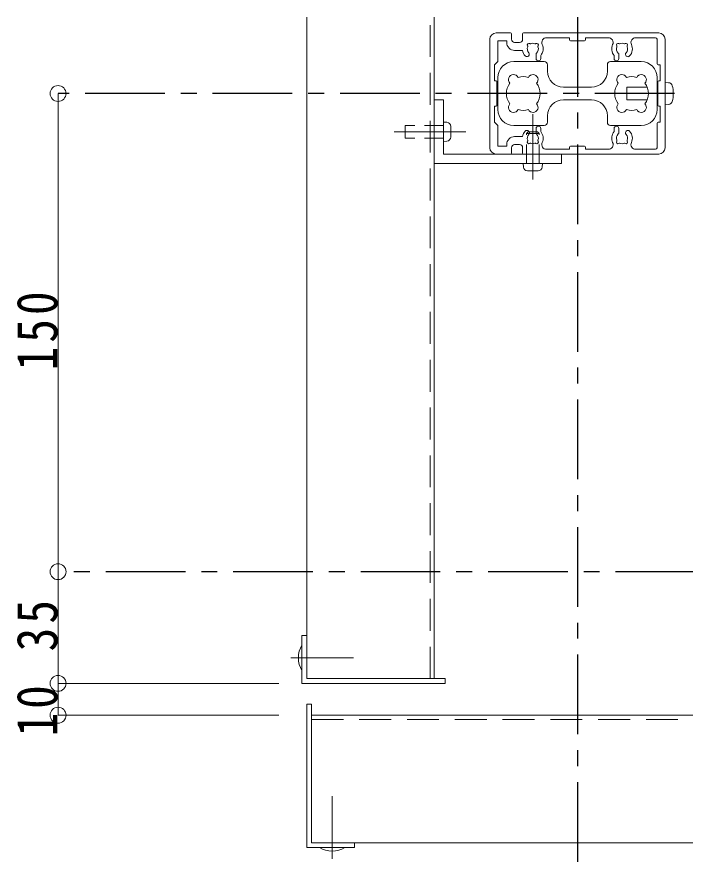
# Model space of a CAD drawing. Units: millimetres at full size, sheet at 1:5. Extents: x -1050 to 1050, y -742 to 742.
# Drawn here: x -327.9 to -117.9, y -542.2 to -275.3 of the extents above; entities that cross this region are included whole.
import ezdxf

# ---------------------------------------------------------------- set-up
doc = ezdxf.new("R2010")
doc.units = ezdxf.units.MM
doc.header["$LTSCALE"] = 5
for name, pattern in [('CHAIN1', [8, 5, -1, 1, -1]), ('DASHED1', [1.8, 1.2, -0.6]), ('DASHED2', [3, 2, -1])]:
    doc.linetypes.add(name, pattern=pattern)
doc.layers.add('0-0_通り芯', color=7, linetype='CHAIN1')
for name, color, linetype, lineweight in [('0-3_寸法', 54, 'Continuous', 20), ('0-4_手摺部材', 92, 'Continuous', 20), ('0-A_支柱', 6, 'Continuous', 20), ('0-B_足元', 4, 'Continuous', 20)]:
    doc.layers.add(name, color=color, linetype=linetype, lineweight=lineweight)
doc.styles.add('ＭＳ ゴシック', font='')
doc.styles.get('ＭＳ ゴシック').set_extended_font_data('MS Gothic')

# ---------------------------------------------------------------- blocks, each defined once
blk = doc.blocks.new('dimension_origin')
at = {"color": 0, "linetype": 'Continuous', "lineweight": -2}
blk.add_circle((0, 0), 1.25, dxfattribs=at)

msp = doc.modelspace()

# ---------------------------------------------------------------- linework, layer by layer
at = {"layer": '0-0_通り芯'}
for p, q in [((-151.98, -275.293), (-151.98, -561.793)), ((-121.48, -299.293), (-315, -299.293)), ((964.987, -449.293), (-315, -449.293))]:
    msp.add_line(p, q, dxfattribs=at)
at = {"layer": '0-3_寸法'}
for p, q in [((-315, -299.293), (-315, -449.293)), ((-315, -449.293), (-315, -484.326)), ((-245.75, -484.326), (-315, -484.326)), ((-315, -484.326), (-315, -494.326)), ((-245.75, -494.326), (-315, -494.326))]:
    msp.add_line(p, q, dxfattribs=at)
at = {"layer": '0-4_手摺部材'}
for p, q in [((-236.947, -482.826), (-236.947, -275.293)), ((-196.947, -275.293), (-196.947, -482.826)), ((-192.936, -308.325), (-194.013, -308.23)), ((-191.738, -312.954), (-191.738, -309.632)), ((-167.139, -311.293), (-164.98, -311.293)), ((-167.096, -311.793), (-164.948, -311.793)), ((-192.936, -314.261), (-194.013, -314.355)), ((-157.013, -321.293), (-157.013, -318.293)), ((-157.013, -321.293), (-197.013, -321.293)), ((-168.948, -322.37), (-169.042, -321.293)), ((-163.012, -322.37), (-162.917, -321.293)), ((-164.319, -323.568), (-167.641, -323.568)), ((-236.947, -469.326), (-238.447, -469.326)), ((-238.447, -484.326), (-238.447, -469.326)), ((-238.447, -480.326), (-238.447, -472.326)), ((-236.947, -482.826), (-196.947, -482.826)), ((-236.947, -482.826), (-193.447, -482.826)), ((-193.447, -482.826), (-193.447, -484.326)), ((-238.447, -484.326), (-193.447, -484.326)), ((-235.447, -490.826), (-236.947, -490.826)), ((-236.947, -535.826), (-236.947, -490.826)), ((-235.447, -534.326), (-235.447, -490.826)), ((98.02, -494.326), (-235.447, -494.326)), ((-236.947, -535.826), (-221.947, -535.826)), ((-235.447, -534.326), (98.02, -534.326)), ((-232.947, -535.826), (-224.947, -535.826)), ((-221.947, -534.326), (-221.947, -535.826))]:
    msp.add_line(p, q, dxfattribs=at)
at = {"layer": '0-4_手摺部材', "linetype": 'DASHED2'}
for p, q in [((-198.247, -482.826), (-198.247, -275.293)), ((-235.447, -495.626), (98.02, -495.626))]:
    msp.add_line(p, q, dxfattribs=at)
at = {"layer": '0-4_手摺部材', "linetype": 'CHAIN1'}
for p, q in [((-165.98, -326.273), (-165.98, -305.793)), ((-187.033, -311.293), (-209.513, -311.293)), ((-241.949, -476.326), (-222.297, -476.326)), ((-228.947, -539.327), (-228.947, -519.676))]:
    msp.add_line(p, q, dxfattribs=at)
at = {"layer": '0-4_手摺部材', "linetype": 'DASHED1'}
for p, q in [((-194.013, -309.293), (-206.013, -309.293)), ((-167.48, -311.293), (-167.98, -311.793)), ((-167.98, -321.293), (-167.98, -311.793)), ((-167.98, -311.793), (-167.096, -311.793)), ((-167.48, -311.293), (-167.139, -311.293)), ((-164.98, -311.293), (-164.48, -311.293)), ((-163.98, -311.829), (-163.98, -311.793)), ((-163.98, -321.293), (-163.98, -311.829))]:
    msp.add_line(p, q, dxfattribs=at)
at = {"layer": '0-4_手摺部材'}
msp.add_lwpolyline([(-157.013, -318.293), (-194.013, -318.293), (-194.013, -301.293), (-197.013, -301.293)], dxfattribs=at)
at = {"layer": '0-4_手摺部材', "linetype": 'DASHED1'}
for points in [[(-194.013, -313.293), (-206.013, -313.293), (-206.013, -309.293)], [(-164.948, -311.793), (-163.98, -311.793), (-164.48, -311.293)]]:
    msp.add_lwpolyline(points, dxfattribs=at)
at = {"layer": '0-4_手摺部材'}
for centre, radius, start, end in [((-193.05, -309.632), 1.312, 0, 85), ((-193.05, -312.954), 1.312, 275, 360), ((-167.641, -322.255), 1.312, 185, 270), ((-164.319, -322.255), 1.312, 270, 355), ((-231.724, -476.326), 7.823, 149.2475, 210.7525), ((-228.947, -529.103), 7.823, 239.2475, 300.7525)]:
    msp.add_arc(centre, radius, start, end, dxfattribs=at)
at = {"layer": '0-A_支柱'}
for p, q in [((-172.98, -280.293), (-177.48, -280.293)), ((-126.48, -280.293), (-168.88, -280.293)), ((-179.48, -282.293), (-179.48, -316.293)), ((-176.98, -282.793), (-174.18, -282.793)), ((-176.98, -282.793), (-176.98, -289.293)), ((-174.18, -282.793), (-174.18, -283.293)), ((-172.68, -280.593), (-172.68, -282.293)), ((-169.18, -282.293), (-169.18, -280.593)), ((-161.672, -281.793), (-154.48, -281.793)), ((-154.48, -281.793), (-154.48, -282.493)), ((-149.78, -282.793), (-154.18, -282.793)), ((-149.48, -281.793), (-149.48, -282.493)), ((-149.48, -281.793), (-142.288, -281.793)), ((-133.672, -281.793), (-127.48, -281.793)), ((-126.98, -289.993), (-126.98, -282.293)), ((-124.48, -316.293), (-124.48, -282.293)), ((-171.68, -283.293), (-170.18, -283.293)), ((-171.68, -285.793), (-169.191, -285.793)), ((-164.98, -286.97), (-164.98, -288.293)), ((-163.48, -287.37), (-163.48, -288.293)), ((-140.48, -287.37), (-140.48, -288.293)), ((-138.98, -286.97), (-138.98, -288.293)), ((-177.98, -290.293), (-176.98, -289.293)), ((-177.98, -290.293), (-177.98, -295.293)), ((-177.98, -295.293), (-177.53, -295.293)), ((-177.23, -295.593), (-177.23, -302.993)), ((-126.73, -295.593), (-126.73, -302.993)), ((-125.98, -295.293), (-126.43, -295.293)), ((-123.361, -295.891), (-124.48, -295.793)), ((-124.48, -302.793), (-124.48, -295.793)), ((-126.73, -297.293), (-126.98, -297.293)), ((-126.98, -301.293), (-126.73, -301.293)), ((-177.98, -303.293), (-177.98, -308.293)), ((-177.98, -303.293), (-177.53, -303.293)), ((-125.98, -303.293), (-126.43, -303.293)), ((-125.98, -303.293), (-125.98, -308.293)), ((-123.361, -302.695), (-124.48, -302.793)), ((-177.98, -308.293), (-176.98, -309.293)), ((-176.98, -315.793), (-176.98, -309.293)), ((-126.98, -308.593), (-126.98, -316.293)), ((-126.68, -308.293), (-125.98, -308.293)), ((-164.98, -311.616), (-164.98, -310.293)), ((-163.48, -311.216), (-163.48, -310.293)), ((-140.48, -311.216), (-140.48, -310.293)), ((-138.98, -311.616), (-138.98, -310.293)), ((-171.68, -312.793), (-169.191, -312.793)), ((-176.98, -315.793), (-174.18, -315.793)), ((-174.18, -315.793), (-174.18, -315.293)), ((-172.68, -317.993), (-172.68, -316.293)), ((-171.68, -315.293), (-170.18, -315.293)), ((-169.18, -316.293), (-169.18, -317.993)), ((-161.672, -316.793), (-154.48, -316.793)), ((-154.48, -316.793), (-154.48, -316.093)), ((-149.78, -315.793), (-154.18, -315.793)), ((-149.48, -316.793), (-149.48, -316.093)), ((-149.48, -316.793), (-142.288, -316.793)), ((-133.672, -316.793), (-127.48, -316.793)), ((-177.48, -318.293), (-172.98, -318.293)), ((-168.88, -318.293), (-126.48, -318.293))]:
    msp.add_line(p, q, dxfattribs=at)
for points in [[(-126.68, -290.293), (-125.98, -290.293), (-125.98, -295.293)], [(-130.072, -297.293), (-136.48, -297.293), (-136.48, -301.293), (-130.072, -301.293)]]:
    msp.add_lwpolyline(points, dxfattribs=at)
for centre, radius, start, end in [((-177.48, -282.293), 2, 90, 180), ((-172.98, -280.593), 0.3, 0, 90), ((-168.88, -280.593), 0.3, 90, 180), ((-126.48, -282.293), 2, 0, 90), ((-171.68, -282.293), 1, 180, 270), ((-170.18, -282.293), 1, 270, 360), ((-161.672, -283.293), 1.5, 90, 204.90106), ((-154.18, -282.493), 0.3, 180, 270), ((-149.78, -282.493), 0.3, 270, 360), ((-142.288, -283.293), 1.5, 335.09894, 90), ((-133.672, -283.293), 1.5, 90, 204.90106), ((-127.48, -282.293), 0.5, 0, 90), ((-171.68, -283.293), 2.5, 180, 270), ((-165.98, -285.293), 1.75, 157.5799, 222.5424), ((-167.217, -284.055), 0.5, 55.28656, 214.71344), ((-167.875, -284.511), 0.3, 337.5799, 34.71344), ((-166.762, -283.398), 0.3, 235.28656, 292.4201), ((-165.98, -285.293), 1.75, 67.5799, 112.4201), ((-165.198, -283.398), 0.3, 247.5799, 304.71344), ((-164.743, -284.055), 0.5, 325.28656, 124.71344), ((-165.98, -285.293), 1.75, 311.81031, 22.4201), ((-164.085, -284.511), 0.3, 145.28656, 202.4201), ((-165.98, -285.293), 3.25, 320.28486, 24.90106), ((-137.98, -285.293), 3.25, 155.09894, 219.71514), ((-137.98, -285.293), 1.75, 157.5799, 228.18969), ((-139.217, -284.055), 0.5, 55.28656, 214.71344), ((-139.875, -284.511), 0.3, 337.5799, 34.71344), ((-138.762, -283.398), 0.3, 235.28656, 292.4201), ((-137.98, -285.293), 1.75, 67.5799, 112.4201), ((-137.198, -283.398), 0.3, 247.5799, 304.71344), ((-136.743, -284.055), 0.5, 325.28656, 124.71344), ((-137.98, -285.293), 1.75, 317.4576, 22.4201), ((-136.085, -284.511), 0.3, 145.28656, 202.4201), ((-137.98, -285.293), 3.25, 317.4576, 24.90106), ((-165.98, -285.293), 3.25, 188.84988, 222.5424), ((-167.822, -286.983), 0.75, 222.5424, 42.5424), ((-164.48, -286.97), 0.5, 131.81031, 180), ((-164.23, -288.293), 0.75, 180, 360), ((-139.73, -288.293), 0.75, 180, 360), ((-139.48, -286.97), 0.5, 0, 48.18969), ((-136.138, -286.983), 0.75, 137.4576, 317.4576), ((-126.68, -289.993), 0.3, 180, 270), ((-177.53, -295.593), 0.3, 0, 90), ((-126.43, -295.593), 0.3, 90, 180), ((-123.474, -297.186), 1.3, 15.88085, 85), ((-130.88, -299.293), 9, 344.11915, 15.88085), ((-177.53, -302.993), 0.3, 270, 360), ((-126.43, -302.993), 0.3, 180, 270), ((-123.474, -301.4), 1.3, 275, 344.11915), ((-164.23, -310.293), 0.75, 0, 180), ((-139.73, -310.293), 0.75, 0, 180), ((-126.68, -308.593), 0.3, 90, 180), ((-165.98, -313.293), 3.25, 137.4576, 171.15012), ((-167.822, -311.603), 0.75, 317.4576, 137.4576), ((-165.98, -313.293), 1.75, 137.4576, 202.4201), ((-164.48, -311.616), 0.5, 180, 228.18969), ((-165.98, -313.293), 1.75, 337.5799, 48.18969), ((-165.98, -313.293), 3.25, 335.09894, 39.71514), ((-137.98, -313.293), 3.25, 140.28486, 204.90106), ((-137.98, -313.293), 1.75, 131.81031, 202.4201), ((-139.48, -311.616), 0.5, 311.81031, 360), ((-136.138, -311.603), 0.75, 42.5424, 222.5424), ((-137.98, -313.293), 1.75, 337.5799, 42.5424), ((-137.98, -313.293), 3.25, 335.09894, 42.5424), ((-171.68, -315.293), 2.5, 90, 180), ((-167.217, -314.53), 0.5, 145.28656, 304.71344), ((-167.875, -314.075), 0.3, 325.28656, 22.4201), ((-166.762, -315.188), 0.3, 67.5799, 124.71344), ((-165.98, -313.293), 1.75, 247.5799, 292.4201), ((-165.198, -315.188), 0.3, 55.28656, 112.4201), ((-164.743, -314.53), 0.5, 235.28656, 34.71344), ((-164.085, -314.075), 0.3, 157.5799, 214.71344), ((-161.672, -315.293), 1.5, 155.09894, 270), ((-142.288, -315.293), 1.5, 270, 24.90106), ((-139.217, -314.53), 0.5, 145.28656, 304.71344), ((-139.875, -314.075), 0.3, 325.28656, 22.4201), ((-138.762, -315.188), 0.3, 67.5799, 124.71344), ((-137.98, -313.293), 1.75, 247.5799, 292.4201), ((-137.198, -315.188), 0.3, 55.28656, 112.4201), ((-136.743, -314.53), 0.5, 235.28656, 34.71344), ((-136.085, -314.075), 0.3, 157.5799, 214.71344), ((-133.672, -315.293), 1.5, 155.09894, 270), ((-177.48, -316.293), 2, 180, 270), ((-171.68, -316.293), 1, 90, 180), ((-170.18, -316.293), 1, 0, 90), ((-154.18, -316.093), 0.3, 90, 180), ((-149.78, -316.093), 0.3, 0, 90), ((-127.48, -316.293), 0.5, 270, 360), ((-126.48, -316.293), 2, 270, 360), ((-172.98, -317.993), 0.3, 270, 360), ((-168.88, -317.993), 0.3, 180, 270)]:
    msp.add_arc(centre, radius, start, end, dxfattribs=at)
at = {"layer": '0-B_足元'}
for p, q in [((-162.38, -289.293), (-171.98, -289.293)), ((-161.38, -292.293), (-161.38, -290.293)), ((-142.58, -292.293), (-142.58, -290.293)), ((-141.58, -289.293), (-131.98, -289.293)), ((-176.98, -294.293), (-176.98, -304.293)), ((-126.98, -294.293), (-126.98, -304.293)), ((-147.58, -297.293), (-156.38, -297.293)), ((-147.58, -301.293), (-156.38, -301.293)), ((-161.38, -306.293), (-161.38, -308.293)), ((-142.58, -306.293), (-142.58, -308.293)), ((-162.38, -309.293), (-171.98, -309.293)), ((-141.58, -309.293), (-131.98, -309.293))]:
    msp.add_line(p, q, dxfattribs=at)
for centre, radius, start, end in [((-171.98, -294.293), 5, 90, 180), ((-162.38, -290.293), 1, 0, 90), ((-141.58, -290.293), 1, 90, 180), ((-131.98, -294.293), 5, 0, 90), ((-172.02, -294.951), 1.6, 26.3184, 223.6816), ((-165.94, -294.951), 1.6, 316.3184, 153.6816), ((-156.38, -292.293), 5, 180, 270), ((-147.58, -292.293), 5, 270, 360), ((-138.02, -294.951), 1.6, 26.3184, 223.6816), ((-131.94, -294.951), 1.6, 316.3184, 153.6816), ((-168.98, -299.293), 5.3, 142.3632, 217.6368), ((-168.98, -299.293), 5.3, 72.3632, 107.6368), ((-168.98, -299.293), 5.3, 322.36321, 37.63679), ((-134.98, -299.293), 5.3, 142.36321, 217.63679), ((-134.98, -299.293), 5.3, 72.3632, 107.6368), ((-134.98, -299.293), 5.3, 322.3632, 37.6368), ((-156.38, -306.293), 5, 90, 180), ((-147.58, -306.293), 5, 0, 90), ((-171.98, -304.293), 5, 180, 270), ((-172.02, -303.634), 1.6, 136.3184, 333.6816), ((-165.94, -303.634), 1.6, 206.3184, 43.6816), ((-138.02, -303.634), 1.6, 136.3184, 333.6816), ((-131.94, -303.634), 1.6, 206.3184, 43.6816), ((-131.98, -304.293), 5, 270, 360), ((-168.98, -299.293), 5.3, 252.3632, 287.6368), ((-134.98, -299.293), 5.3, 252.3632, 287.6368), ((-162.38, -308.293), 1, 270, 360), ((-141.58, -308.293), 1, 180, 270)]:
    msp.add_arc(centre, radius, start, end, dxfattribs=at)

# ---------------------------------------------------------------- block references
at = {"layer": '0-3_寸法', "xscale": 2, "yscale": 2}
for p, rotation in [((-315, -299.293), 90), ((-315, -449.293), 270), ((-315, -449.293), 90), ((-315, -484.326), 270), ((-315, -484.326), 90), ((-315, -494.326), 270)]:
    msp.add_blockref('dimension_origin', p, dxfattribs=dict(at, rotation=rotation))

# ---------------------------------------------------------------- texts
at = {"layer": '0-3_寸法', "char_height": 12.83, "attachment_point": 7, "rotation": 90, "style": 'ＭＳ ゴシック'}
for s, insert in [('\\T1.17;\\W0.85;150', (-315, -386.148)), ('\\T1.17;\\W0.85;35', (-315, -474.29)), ('\\T1.17;\\W0.85;10', (-315, -501.011))]:
    msp.add_mtext(s, dxfattribs=dict(at, insert=insert))

doc.saveas('drawing.dxf')
